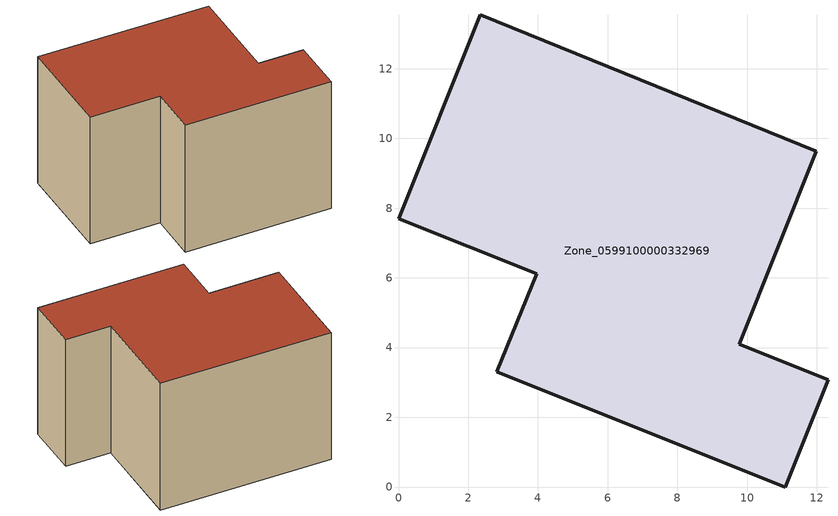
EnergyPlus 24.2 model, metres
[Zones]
Zone_0599100000332969
 floor ground (C_G): 3.96,6.12 0,7.7 2.35,13.54 11.99,9.63 9.77,4.1 12.32,3.08 11.09,0 2.82,3.31 z0
 wall outside (C_F): 11.09,0 12.32,3.08 9.77,4.1 11.99,9.63 2.35,13.54 0,7.7 3.96,6.12 2.82,3.31 11.09,0 z0:8.49
 roof outside (C_R): 3.96,6.12 2.82,3.31 11.09,0 12.32,3.08 9.77,4.1 11.99,9.63 2.35,13.54 0,7.7 z8.49
[BUILDING]
Pand.0599100000332969: North Axis=0; Terrain=City; Loads Convergence Tolerance Value=0.04; Temperature Convergence Tolerance Value=0.4; Solar Distribution=FullExterior; Maximum Number of Warmup Days=25; Minimum Number of Warmup Days=1
[Site:Location]
Rotterdam.The.Hague.AP_ZH_NLD Design_Conditions: Latitude=51.96; Longitude=4.45; Time Zone=1; Elevation=-4.5
[SITE:GROUNDTEMPERATURE:BUILDINGSURFACE]
18, 18, 18, 18, 18, 18, 18, 18, 18, 18, 18, 18
[MATERIAL] Thermal Absorptance=0.9; Solar Absorptance=0.7; Visible Absorptance=0.7
Name | Roughness | Thickness | Conductivity | Density | Specific Heat
G.TC.1975-1991 | MediumSmooth | 0.15 | 0.288461 | 540 | 1210
F.TC.1975-1991 | Rough | 0.3 | 0.230769 | 1920 | 840
R.TC.1975-1991 | MediumRough | 0.2 | 0.153846 | 1500 | 1000
[CONSTRUCTION]
C_G: G.TC.1975-1991
C_F: F.TC.1975-1991
C_R: R.TC.1975-1991
[ZONE]
Zone_0599100000332969: Type=1; Multiplier=1; Ceiling Height=Autocalculate; Volume=Autocalculate; Floor Area=autocalculate; Part of Total Floor Area=Yes
[ZONEINFILTRATION:DESIGNFLOWRATE]
Infil_Zone_0599100000332969: Zone or ZoneList or Space or SpaceList=Zone_0599100000332969; Schedule=AlwaysOn; Design Flow Rate Calculation Method=Flow/Area; Flow Rate per Floor Area=0.003; Constant Term Coefficient=1; Temperature Term Coefficient=0; Velocity Term Coefficient=0; Velocity Squared Term Coefficient=0
[HVACTEMPLATE:ZONE:IDEALLOADSAIRSYSTEM]
Zone_0599100000332969: Maximum Heating Supply Air Temperature=50; Minimum Cooling Supply Air Temperature=13; Maximum Heating Supply Air Humidity Ratio=0.0156; Minimum Cooling Supply Air Humidity Ratio=0.0077; Heating Limit=NoLimit; Cooling Limit=NoLimit; Dehumidification Control Type=ConstantSensibleHeatRatio; Cooling Sensible Heat Ratio=0.7; Dehumidification Setpoint=60; Humidification Control Type=None; Humidification Setpoint=30; Outdoor Air Method=None; Outdoor Air Flow Rate per Person=0.00944; Outdoor Air Flow Rate per Zone Floor Area=0; Outdoor Air Flow Rate per Zone=0; Demand Controlled Ventilation Type=None; Outdoor Air Economizer Type=NoEconomizer; Heat Recovery Type=None; Sensible Heat Recovery Effectiveness=0.7; Latent Heat Recovery Effectiveness=0.65
[ZONECONTROL:THERMOSTAT]
ThermostatControl_Zone_0599100000332969: Zone or ZoneList=Zone_0599100000332969; Control Type Schedule=DualSetpointControlType; Control 1=Thermostat_Zone_0599100000332969; Temperature Difference Between Cutout And Setpoint=0
[THERMOSTATSETPOINT:DUALSETPOINT]
Thermostat_Zone_0599100000332969: Heating Setpoint Temperature Schedule=HeatingSetpoint_Zone_0599100000332969; Cooling Setpoint Temperature Schedule=CoolingSetpoint_Zone_0599100000332969
[SCHEDULE:COMPACT]
HeatingSetpoint_Zone_0599100000332969: Through: 12/31, For: AllDays, Until: 24:00, 21
CoolingSetpoint_Zone_0599100000332969: Through: 12/31, For: AllDays, Until: 24:00, 24
DualSetpointControlType: Through: 12/31, For: AllDays, Until: 24:00, 4
AlwaysOn: Through: 12/31, For: AllDays, Until: 24:00, 1
